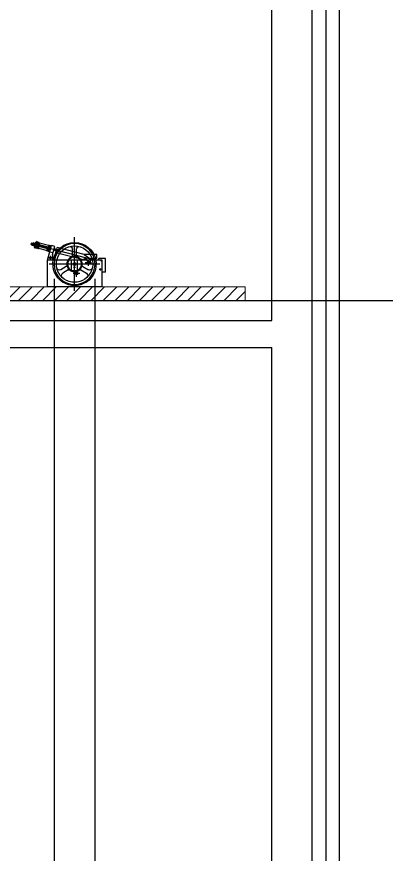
# Model space of a CAD drawing. Header units: millimetres. Extents: x 2370 to 266135, y -585395 to 33485.
# Drawn here: x 218327 to 221073, y 17197 to 23422 of the extents above; entities that cross this region are included whole.
import ezdxf
from ezdxf.lldxf.tags import DXFTag

# ---------------------------------------------------------------- set-up
doc = ezdxf.new("R2010")
doc.units = ezdxf.units.MM
doc.layers.add('0해치', color=253, linetype='Continuous', lineweight=9)
for name, color, linetype in [('1', 1, 'CENTER2'), ('3', 3, 'Continuous'), ('주단면도-1$0$A-FIN-TYP1', 6, 'Continuous'), ('주단면도-1$0$A-FLOR-GW', 6, 'Continuous'), ('주단면도-1$0$A-ST-CONC', 2, 'Continuous')]:
    doc.layers.add(name, color=color, linetype=linetype)
tags = doc.linetypes.add('CENTER2', pattern=[1.125, 0.75, -0.125, 0.125, -0.125]).pattern_tags.tags
tags[10:11] = [DXFTag(74, 4), DXFTag(75, 0), DXFTag(340, '0'), DXFTag(46, 1.0), DXFTag(50, 0.0), DXFTag(44, 0.0), DXFTag(45, 0.0)]
tags[8:9] = [DXFTag(74, 4), DXFTag(75, 0), DXFTag(340, '0'), DXFTag(46, 1.0), DXFTag(50, 0.0), DXFTag(44, 0.0), DXFTag(45, 0.0)]
tags[6:7] = [DXFTag(74, 4), DXFTag(75, 0), DXFTag(340, '0'), DXFTag(46, 1.0), DXFTag(50, 0.0), DXFTag(44, 0.0), DXFTag(45, 0.0)]
tags[4:5] = [DXFTag(74, 4), DXFTag(75, 0), DXFTag(340, '0'), DXFTag(46, 1.0), DXFTag(50, 0.0), DXFTag(44, 0.0), DXFTag(45, 0.0)]

# ---------------------------------------------------------------- blocks, each defined once
blk = doc.blocks.new('UDD3')
for p, q in [((241.5, 133.9), (241.5, 532)), ((520.1, 497.1), (525, 498.4)), ((537.7, 450), (525, 498.4)), ((92.4, 362), (561.5, 482)), ((169.6, 402.4), (370.8, 453.8)), ((226.5, 394.5), (226.5, 442)), ((256.5, 394.5), (256.5, 442)), ((354.7, 436.3), (393.5, 446.2)), ((358.3, 422.7), (354.7, 436.3)), ((374.1, 441.2), (370.8, 453.8)), ((388.9, 463.6), (413.1, 469.8)), ((405, 402.4), (388.9, 463.6)), ((441.5, 362), (413.1, 469.8)), ((414.4, 465), (521.4, 492.3)), ((416.8, 465.6), (419.5, 445.6)), ((431.8, 428.1), (416.8, 465.6)), ((417.7, 452.4), (524.7, 479.8)), ((424.6, 426.3), (419.2, 466.2)), ((419.2, 466.2), (434.2, 428.8)), ((421.3, 438.9), (528.3, 466.2)), ((427, 426.9), (421.7, 466.8)), ((421.7, 466.8), (436.7, 429.4)), ((424.6, 426.3), (531.6, 453.7)), ((441.5, 430.6), (426.5, 468.1)), ((426.5, 468.1), (429.2, 448.1)), ((428.9, 468.7), (443.9, 431.2)), ((434.2, 428.8), (428.9, 468.7)), ((436.7, 429.4), (431.3, 469.3)), ((431.3, 469.3), (446.4, 431.9)), ((495.3, 457.8), (491.7, 471.3)), ((519.4, 451.1), (504.4, 488.5)), ((504.4, 488.5), (509.7, 448.5)), ((521.8, 451.7), (506.8, 489.1)), ((506.8, 489.1), (512.1, 449.1)), ((509.2, 489.8), (516.7, 471.1)), ((514.5, 449.8), (509.2, 489.8)), ((514, 491.1), (519.4, 451.1)), ((529, 453.7), (514, 491.1)), ((516.5, 491.7), (521.8, 451.7)), ((531.4, 454.3), (516.5, 491.7)), ((518.9, 492.4), (526.4, 473.7)), ((524.2, 452.4), (518.9, 492.4)), ((532.9, 448.8), (520.1, 497.1)), ((529.5, 494.4), (526.2, 493.6)), ((539.4, 455.7), (529.5, 494.4)), ((531.8, 485.6), (540.3, 487.8)), ((532.9, 448.8), (537.7, 450)), ((541.7, 482.5), (533.1, 480.3)), ((544.3, 472), (535.8, 469.8)), ((539.4, 455.7), (536.2, 454.8)), ((537.1, 464.5), (545.7, 466.7)), ((540.3, 487.8), (548.9, 490)), ((545.6, 469.5), (541.5, 485.3)), ((550.2, 484.7), (541.7, 482.5)), ((552.9, 474.1), (544.3, 472)), ((545.7, 466.7), (554.2, 468.9)), ((554.1, 471.7), (550.1, 487.5)), ((558.5, 488.1), (550.4, 486.1)), ((550.8, 484.8), (560.1, 487.2)), ((553.5, 474.3), (562.8, 476.7)), ((561.8, 475.1), (553.8, 473.1)), ((558.5, 488.1), (560.1, 487.2)), ((561.8, 475.1), (558.5, 488.1)), ((562.8, 476.7), (560.1, 487.2)), ((561.8, 475.1), (562.8, 476.7)), ((76.5, 372), (76.5, 402)), ((76.5, 402), (169, 402)), ((169.6, 402.4), (119.8, 369.3)), ((175.8, 362.6), (381, 415.1)), ((358.3, 422.7), (397, 432.7)), ((381, 415.1), (377.7, 427.7)), ((401.6, 415.3), (425.8, 421.4)), ((403, 377), (437, 377)), ((405, 402.4), (405, 362)), ((420, 394), (420, 360)), ((11.5, 372), (61.5, 372)), ((11.5, 272), (11.5, 372)), ((34.5, 357), (48.5, 357)), ((36.5, 162), (36.5, 362)), ((36.5, 362), (441.5, 362)), ((41.5, 364), (41.5, 350)), ((54.5, 332), (428.8, 332)), ((61.5, 362), (61.5, 372)), ((76.5, 372), (123.8, 372)), ((115.3, 342), (163.3, 342)), ((119.8, 369.3), (124.4, 349.5)), ((124.4, 349.5), (150.2, 356.1)), ((179.8, 313.7), (138.6, 289.9)), ((139.3, 366), (139.3, 318)), ((219, 282), (219, 362)), ((264, 282), (264, 362)), ((303.1, 313.7), (344.3, 289.9)), ((441.5, 162), (441.5, 362)), ((11.5, 272), (36.5, 272)), ((44.5, 292), (58.5, 292)), ((51.5, 299), (51.5, 285)), ((194.8, 287.7), (153.6, 263.9)), ((202.5, 262), (250.5, 262)), ((219, 282), (264, 282)), ((226.5, 238), (226.5, 286)), ((233.5, 307), (249.5, 307)), ((288.1, 287.7), (329.3, 263.9)), ((36.5, 162), (441.5, 162))]:
    blk.add_line(p, q)
for points in [[(148.3, 342), (143.8, 349.7), (134.8, 349.7), (130.3, 342), (134.8, 334.2), (143.8, 334.2)], [(250.5, 332), (246, 339.7), (237, 339.7), (232.5, 332), (237, 324.2), (246, 324.2)], [(235.5, 262), (231, 269.7), (222, 269.7), (217.5, 262), (222, 254.2), (231, 254.2)]]:
    blk.add_lwpolyline(points, close=True)
for centre, radius in [((241.5, 332), 152.5), ((419.2, 466.2), 2.5), ((428.9, 468.7), 2.5), ((506.8, 489.1), 2.5), ((512.1, 449.1), 2.5), ((516.5, 491.7), 2.5), ((521.8, 451.7), 2.5), ((241.5, 332), 57.3), ((241.5, 332), 52.3), ((420, 377), 7), ((434.2, 428.8), 2.5), ((443.9, 431.2), 2.5), ((41.5, 357), 2), ((139.3, 342), 9), ((241.5, 332), 9), ((51.5, 292), 2), ((226.5, 262), 9), ((241.5, 307), 3)]:
    blk.add_circle(centre, radius)
for centre, radius, start, end in [((241.5, 332), 160.5, 10.77285, 169.22715), ((241.5, 332), 135.5, 12.79141, 167.20859), ((206.5, 442), 20, 0, 107.6397), ((276.5, 442), 20, 72.3603, 180), ((531.4, 454.3), 2.5, 104.7306, 284.7306), ((535.1, 483.6), 6.69, 350.35, 38.35), ((518.5, 471), 25.9, 2.21695, 26.48305), ((539.1, 467.8), 6.69, 350.35, 38.35), ((543.6, 485.8), 6.69, 350.35, 38.35), ((527, 473.1), 25.9, 2.21695, 26.48305), ((547.7, 470), 6.69, 350.35, 38.35), ((216.5, 394.5), 10, 291.80056, 0), ((266.5, 394.5), 10, 180, 248.19944), ((424.6, 426.3), 2.5, 284.7306, 104.7306), ((241.5, 332), 160.5, 169.22715, 10.77285), ((241.5, 332), 135.5, 167.20859, 12.79141), ((163, 359.4), 13.2, 14.35003, 194.35003), ((174.8, 322.4), 10, 300, 8.19944), ((308.1, 322.4), 10, 171.80056, 240), ((128.6, 307.2), 20, 192.3603, 300), ((163.6, 246.6), 20, 120, 227.6397), ((199.8, 279.1), 10, 51.80056, 120), ((283.1, 279.1), 10, 60, 128.19944), ((319.3, 246.6), 20, 312.3603, 60), ((354.3, 307.2), 20, 240, 347.6397)]:
    blk.add_arc(centre, radius, start, end)

msp = doc.modelspace()

# ---------------------------------------------------------------- hatches: boundary and pattern name
at = {"layer": '0해치', "transparency": 33554687}
h = msp.add_hatch(dxfattribs=at)
h.set_pattern_fill('ANSI31', color=3, scale=20, style=0)
h.set_pattern_definition([(45, (407778.544, 668834.466), (-44.9012806, 44.9012806), [])])
h.paths.add_polyline_path([(220024.1, 21414.1), (214473.6, 21414.1), (214473.6, 21314.1), (220024.1, 21314.1)])

# ---------------------------------------------------------------- linework, layer by layer
at = {"layer": '0해치', "color": 3, "transparency": 33554687}
msp.add_lwpolyline([(220024.1, 21414.1), (214473.6, 21414.1), (214473.6, 21314.1), (220024.1, 21314.1)], close=True, dxfattribs=at)
at = {"layer": '1'}
for p, q in [((218603.9, 21475.1), (218603.9, 226.3)), ((218908.9, 207.6), (218908.9, 21475.1)), ((218603.9, 21375.1), (218603.9, 226.3)), ((218908.9, 226.3), (218908.9, 21375.1))]:
    msp.add_line(p, q, dxfattribs=at)
at = {"layer": '주단면도-1$0$A-FIN-TYP1'}
msp.add_line((214473.6, 21314.1), (225510.3, 21314.1), dxfattribs=at)
at = {"layer": '주단면도-1$0$A-FLOR-GW'}
for p, q in [((220623.6, 25714.1), (220623.6, -3535.9)), ((220723.6, 25714.1), (220723.6, -3535.9))]:
    msp.add_line(p, q, dxfattribs=at)
at = {"layer": '주단면도-1$0$A-ST-CONC'}
for p, q in [((220523.6, -5585.9), (220523.6, 25694.1)), ((220223.6, 21164.1), (220223.6, 24564.1)), ((214473.6, 21164.1), (220223.6, 21164.1)), ((214473.6, 20964.1), (220223.6, 20964.1)), ((220223.6, -4585.9), (220223.6, 20964.1))]:
    msp.add_line(p, q, dxfattribs=at)

# ---------------------------------------------------------------- block references
at = {"layer": '3', "extrusion": (0, 0, -1), "zscale": -1}
msp.add_blockref('UDD3', (-218997.8, 21252.1), dxfattribs=at)

doc.saveas('drawing.dxf')
